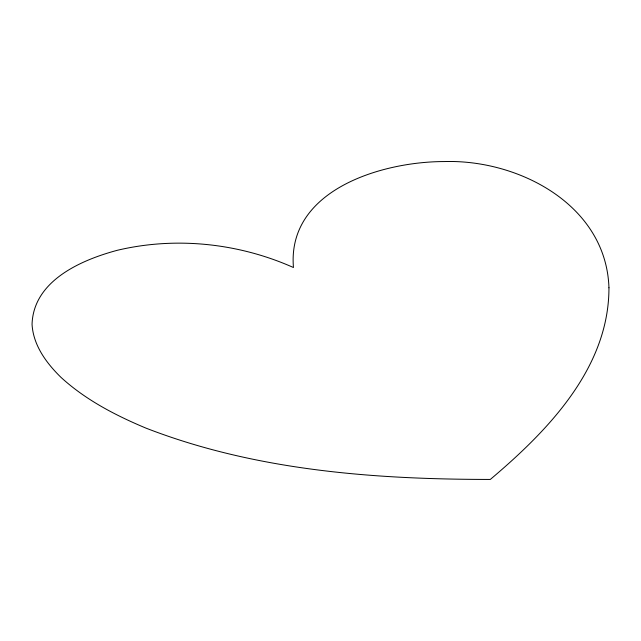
<?xml version="1.0" encoding="UTF-8"?>
<svg xmlns="http://www.w3.org/2000/svg" width="641" height="641" viewBox="0 0 641 641"><rect width="100%" height="100%" fill="white"/><g stroke="black" fill="none" stroke-linecap="round" stroke-linejoin="round"><path stroke-width="0.96" d="M608.95 287.761C609.046 368.022 547.678 431 490.309 479.436C374.112 479.396 255.214 470.526 145.932 428.108C115.412 415.328 85.501 399.832 60.943 377.325C46.408 363.086 33.276 345.371 32.05 324.346C33.404 280.718 81.111 259.998 117.247 250.31C175.77 236.401 238.612 243.075 293.45 267.521C286.864 189.616 382.421 161.548 444.229 161.564C518.697 159.232 606.226 204.976 608.95 287.761"/></g></svg>
